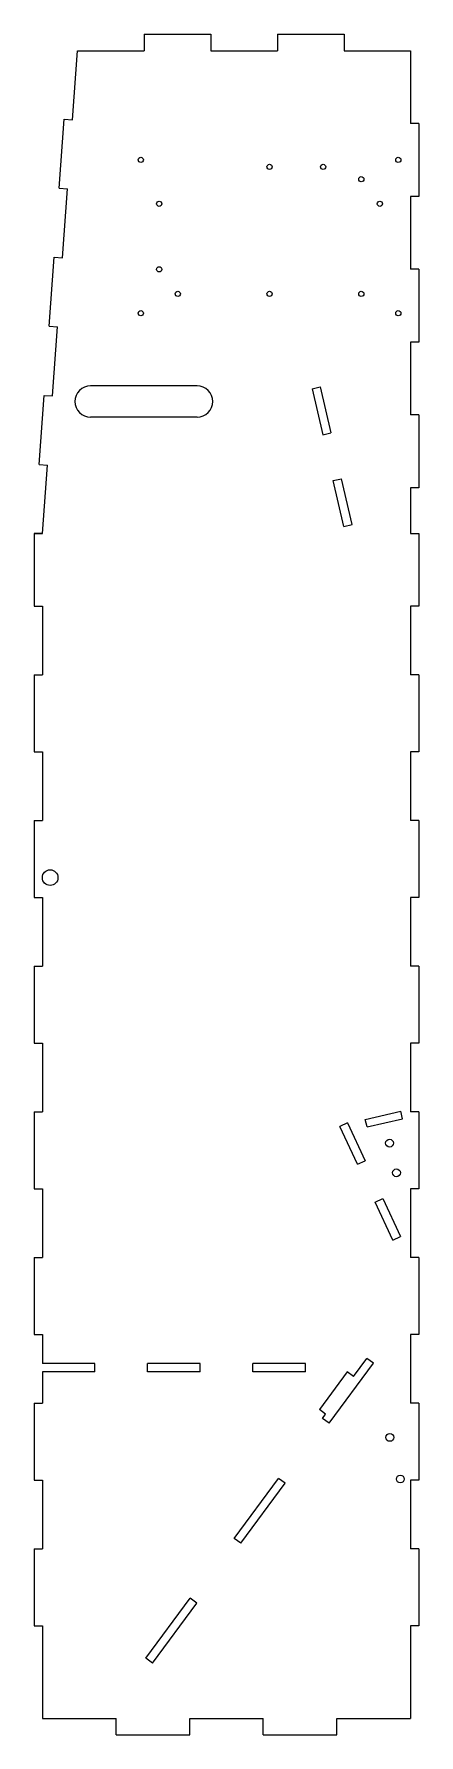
# Model space of a CAD drawing. Header units: inches. Extents: x -18.5 to 0, y -0.1 to 81.6.
import ezdxf

# ---------------------------------------------------------------- set-up
doc = ezdxf.new("R2010")
doc.units = ezdxf.units.IN
doc.header["$MEASUREMENT"] = 0

msp = doc.modelspace()

# ---------------------------------------------------------------- linework, layer by layer
at = {"color": 7, "linetype": 'Continuous', "lineweight": 25}
for p, q in [((-13.206, 81.6), (-10.004, 81.6)), ((-13.206, 81.6), (-13.206, 80.8)), ((-10.004, 81.6), (-10.004, 80.8)), ((-6.803, 81.6), (-3.601, 81.6)), ((-6.803, 81.6), (-6.803, 80.8)), ((-3.601, 81.6), (-3.601, 80.8)), ((-16.649, 77.482), (-16.407, 80.8)), ((-16.407, 80.8), (-13.206, 80.8)), ((-10.004, 80.8), (-6.803, 80.8)), ((-3.601, 80.8), (-0.4, 80.8)), ((-0.4, 80.8), (-0.4, 77.3)), ((-17.29, 74.192), (-17.048, 77.511)), ((-17.048, 77.511), (-16.649, 77.482)), ((0, 77.3), (-0.4, 77.3)), ((0, 77.3), (0, 73.8)), ((-17.29, 74.192), (-16.891, 74.163)), ((-17.133, 70.845), (-16.891, 74.163)), ((-0.4, 73.8), (-0.4, 70.3)), ((0, 73.8), (-0.4, 73.8)), ((-17.774, 67.555), (-17.532, 70.874)), ((-17.532, 70.874), (-17.133, 70.845)), ((0, 70.3), (-0.4, 70.3)), ((0, 70.3), (0, 66.8)), ((-17.774, 67.555), (-17.375, 67.526)), ((-17.617, 64.208), (-17.375, 67.526)), ((-0.4, 66.8), (-0.4, 63.3)), ((0, 66.8), (-0.4, 66.8)), ((-10.664, 64.691), (-15.782, 64.691)), ((-5.135, 64.554), (-4.745, 64.644)), ((-4.745, 64.644), (-4.236, 62.437)), ((-18.258, 60.918), (-18.016, 64.237)), ((-18.016, 64.237), (-17.617, 64.208)), ((-5.135, 64.554), (-4.625, 62.347)), ((-10.664, 63.191), (-15.782, 63.191)), ((0, 63.3), (-0.4, 63.3)), ((0, 63.3), (0, 59.8)), ((-4.625, 62.347), (-4.236, 62.437)), ((-18.258, 60.918), (-17.859, 60.889)), ((-18.099, 57.6), (-17.859, 60.889)), ((-4.116, 60.14), (-3.726, 60.23)), ((-3.606, 57.933), (-4.116, 60.14)), ((-3.217, 58.023), (-3.726, 60.23)), ((-0.4, 59.8), (-0.4, 57.6)), ((0, 59.8), (-0.4, 59.8)), ((-18.5, 57.6), (-18.099, 57.6)), ((-18.5, 57.6), (-18.5, 54.101)), ((-3.606, 57.933), (-3.217, 58.023)), ((-0.4, 57.6), (0, 57.6)), ((0, 57.6), (0, 54.101)), ((-18.5, 54.101), (-18.1, 54.101)), ((-18.1, 54.101), (-18.1, 50.807)), ((-0.4, 54.101), (-0.4, 50.807)), ((0, 54.101), (-0.4, 54.101)), ((-18.5, 50.807), (-18.1, 50.807)), ((-18.5, 50.807), (-18.5, 47.102)), ((0, 50.807), (-0.4, 50.807)), ((0, 50.807), (0, 47.102)), ((-18.5, 47.102), (-18.1, 47.102)), ((-18.1, 47.102), (-18.1, 43.807)), ((-0.4, 47.102), (-0.4, 43.807)), ((0, 47.102), (-0.4, 47.102)), ((-18.5, 43.807), (-18.1, 43.807)), ((-18.5, 43.807), (-18.5, 40.103)), ((0, 43.807), (-0.4, 43.807)), ((0, 43.807), (0, 40.103)), ((-18.5, 40.103), (-18.1, 40.103)), ((-18.1, 40.103), (-18.1, 36.807)), ((-0.4, 40.103), (-0.4, 36.807)), ((0, 40.103), (-0.4, 40.103)), ((-18.5, 36.807), (-18.1, 36.807)), ((-18.5, 36.807), (-18.5, 33.104)), ((0, 36.807), (-0.4, 36.807)), ((0, 36.807), (0, 33.104)), ((-18.5, 33.104), (-18.1, 33.104)), ((-18.1, 33.104), (-18.1, 29.807)), ((-0.4, 33.104), (-0.4, 29.807)), ((0, 33.104), (-0.4, 33.104)), ((-18.5, 29.807), (-18.1, 29.807)), ((-18.5, 29.807), (-18.5, 26.105)), ((-2.579, 29.443), (-0.875, 29.841)), ((-2.494, 29.078), (-2.579, 29.443)), ((-2.494, 29.078), (-0.79, 29.476)), ((-0.79, 29.476), (-0.875, 29.841)), ((0, 29.807), (-0.4, 29.807)), ((0, 29.807), (0, 26.105)), ((-3.436, 29.277), (-3.798, 29.108)), ((-2.949, 27.287), (-3.798, 29.108)), ((-3.436, 29.277), (-2.586, 27.456)), ((-2.949, 27.287), (-2.586, 27.456)), ((-18.5, 26.105), (-18.1, 26.105)), ((-18.1, 26.105), (-18.1, 22.807)), ((-2.099, 25.467), (-1.737, 25.636)), ((-1.25, 23.646), (-2.099, 25.467)), ((-1.737, 25.636), (-0.887, 23.815)), ((-0.4, 26.105), (-0.4, 22.807)), ((0, 26.105), (-0.4, 26.105)), ((-1.25, 23.646), (-0.887, 23.815)), ((-18.5, 22.807), (-18.1, 22.807)), ((-18.5, 22.807), (-18.5, 19.106)), ((0, 22.807), (-0.4, 22.807)), ((0, 22.807), (0, 19.106)), ((-18.5, 19.106), (-18.1, 19.106)), ((-18.1, 19.106), (-18.1, 17.709)), ((-0.4, 19.106), (-0.4, 15.807)), ((0, 19.106), (-0.4, 19.106)), ((-15.571, 17.709), (-18.1, 17.709)), ((-15.571, 17.309), (-18.1, 17.309)), ((-18.1, 17.309), (-18.1, 15.807)), ((-15.571, 17.309), (-15.571, 17.709)), ((-13.043, 17.309), (-13.043, 17.709)), ((-10.514, 17.709), (-13.043, 17.709)), ((-10.514, 17.309), (-13.043, 17.309)), ((-10.514, 17.309), (-10.514, 17.709)), ((-7.986, 17.309), (-7.986, 17.709)), ((-5.457, 17.709), (-7.986, 17.709)), ((-5.457, 17.309), (-7.986, 17.309)), ((-5.457, 17.309), (-5.457, 17.709)), ((-3.453, 17.311), (-4.787, 15.5)), ((-4.311, 14.839), (-2.188, 17.721)), ((-3.151, 17.089), (-3.453, 17.311)), ((-3.151, 17.089), (-2.51, 17.959)), ((-2.188, 17.721), (-2.51, 17.959)), ((-18.5, 15.807), (-18.1, 15.807)), ((-18.5, 15.807), (-18.5, 12.107)), ((0, 15.807), (-0.4, 15.807)), ((0, 15.807), (0, 12.107)), ((-4.485, 15.277), (-4.787, 15.5)), ((-4.633, 15.076), (-4.485, 15.277)), ((-4.311, 14.839), (-4.633, 15.076)), ((-18.5, 12.107), (-18.1, 12.107)), ((-18.1, 12.107), (-18.1, 8.807)), ((-8.88, 9.311), (-6.757, 12.193)), ((-8.558, 9.074), (-6.435, 11.956)), ((-6.435, 11.956), (-6.757, 12.193)), ((-0.4, 12.107), (-0.4, 8.807)), ((0, 12.107), (-0.4, 12.107)), ((-8.558, 9.074), (-8.88, 9.311)), ((-18.5, 8.807), (-18.1, 8.807)), ((-18.5, 8.807), (-18.5, 5.108)), ((0, 8.807), (-0.4, 8.807)), ((0, 8.807), (0, 5.108)), ((-13.127, 3.546), (-11.003, 6.428)), ((-12.804, 3.308), (-10.681, 6.191)), ((-10.681, 6.191), (-11.003, 6.428)), ((-18.5, 5.108), (-18.1, 5.108)), ((-18.1, 5.108), (-18.1, 0.661)), ((-0.4, 5.108), (-0.4, 0.661)), ((0, 5.108), (-0.4, 5.108)), ((-12.804, 3.308), (-13.127, 3.546)), ((-18.1, 0.661), (-14.56, 0.661)), ((-14.56, -0.139), (-14.56, 0.661)), ((-11.02, -0.139), (-11.02, 0.661)), ((-11.02, 0.661), (-7.48, 0.661)), ((-7.48, -0.139), (-7.48, 0.661)), ((-3.94, -0.139), (-3.94, 0.661)), ((-3.94, 0.661), (-0.4, 0.661)), ((-14.56, -0.139), (-11.02, -0.139)), ((-7.48, -0.139), (-3.94, -0.139))]:
    msp.add_line(p, q, dxfattribs=at)
msp.add_line((-18.099, 57.6), (-18.5, 57.6))
for centre, radius in [((-13.369, 75.55), 0.125), ((-7.181, 75.213), 0.125), ((-4.609, 75.213), 0.125), ((-0.994, 75.55), 0.125), ((-2.772, 74.623), 0.125), ((-12.481, 73.442), 0.125), ((-1.881, 73.442), 0.125), ((-12.481, 70.292), 0.125), ((-11.591, 69.111), 0.125), ((-7.181, 69.111), 0.125), ((-2.772, 69.111), 0.125), ((-13.369, 68.184), 0.125), ((-0.994, 68.184), 0.125), ((-1.415, 28.303), 0.188), ((-1.082, 26.876), 0.187), ((-1.4, 14.161), 0.188), ((-0.9, 12.161), 0.187)]:
    msp.add_circle(centre, radius, dxfattribs=at)
for centre, start, end in [((-15.782, 63.941), 90, 270), ((-10.664, 63.941), 270, 90)]:
    msp.add_arc(centre, 0.75, start, end, dxfattribs=at)
msp.add_ellipse((-17.725, 41.06), major_axis=(0, 0.376), ratio=0.997597, dxfattribs=at)

doc.saveas('drawing.dxf')
